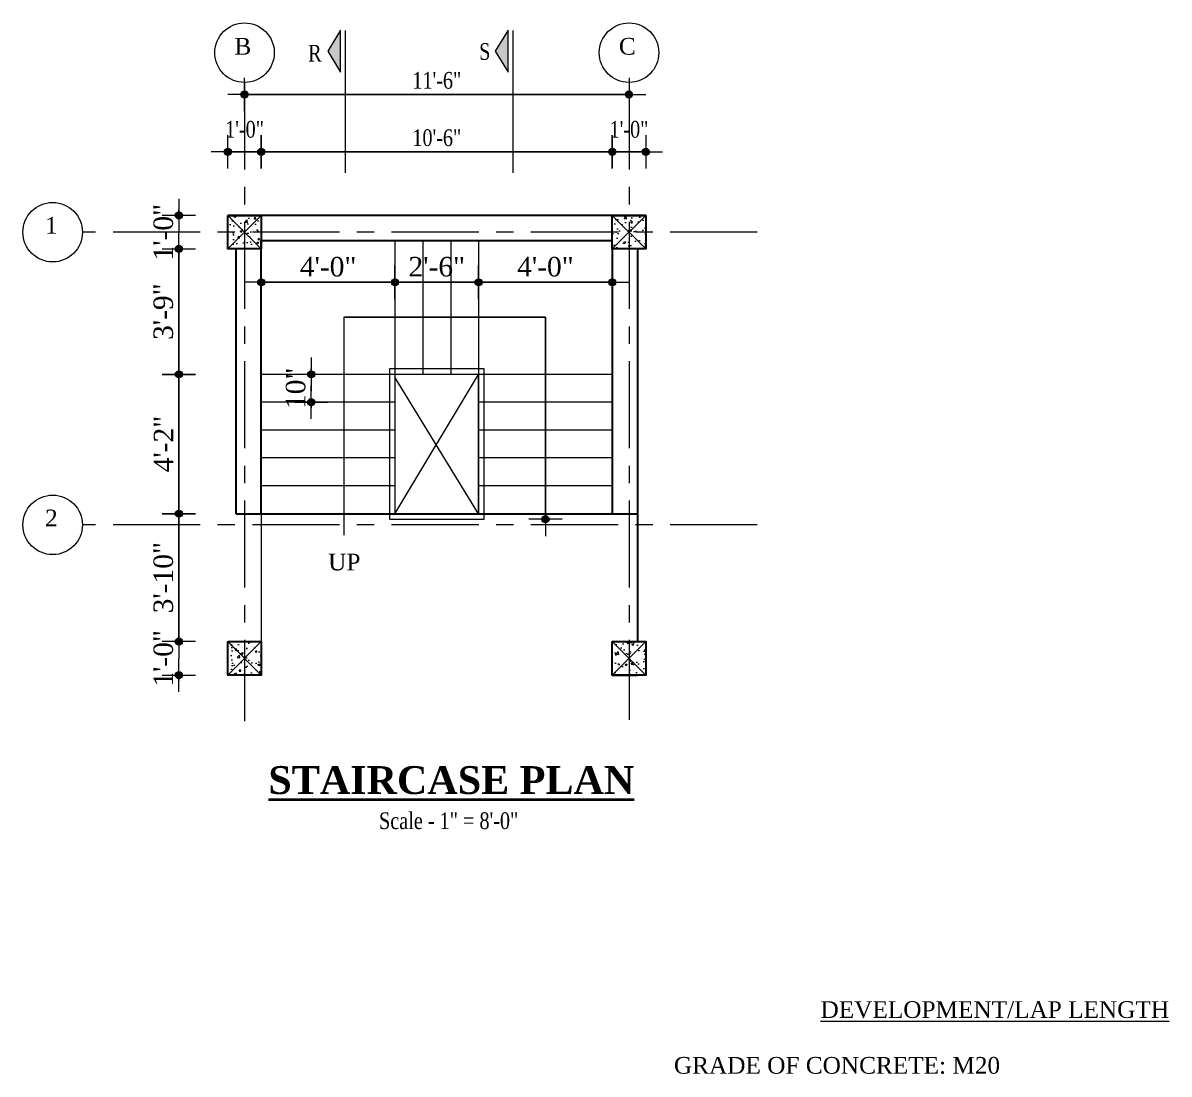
# Model space of a CAD drawing. Header units: feet. Extents: x 28652 to 66086, y -6769 to -640.
# Drawn here: x 58081.1 to 58492.4, y -1022.2 to -645.1 of the extents above; entities that cross this region are included whole.
import ezdxf

# ---------------------------------------------------------------- set-up
doc = ezdxf.new("R2010")
doc.units = ezdxf.units.FT
doc.header["$LTSCALE"] = 50
doc.header["$MEASUREMENT"] = 0
doc.header["$PDMODE"] = 34
doc.linetypes.add('CENTERX2', pattern=[4, 2.5, -0.5, 0.5, -0.5])
doc.linetypes.add('DASHDOTX2', pattern=[2, 1, -0.5, 0, -0.5])
for name, color, linetype, lineweight in [('DIMENSION', 142, 'Continuous', 13), ('SES-CENTRE', 8, 'DASHDOTX2', 13), ('SES-DIMENSION', 142, 'Continuous', 13), ('SES-HACTH', 8, 'Continuous', 13), ('SES-Leader', 2, 'Continuous', 15), ('SES-REBARS', 1, 'Continuous', 40), ('SES-Staircase', 134, 'Continuous', 13), ('SES-TEXT', 3, 'Continuous', 20), ('SES-TitleText', 7, 'Continuous', 40), ('SES-Wall Plan', 6, 'Continuous', 30)]:
    doc.layers.add(name, color=color, linetype=linetype, lineweight=lineweight)
doc.styles.add('1.8 str', font='times.ttf', dxfattribs={"width": 0.8, "height": 6})
doc.styles.add('7 INCH', font='times.ttf', dxfattribs={"height": 7})
doc.styles.add('SES-ARAIL', font='times.ttf', dxfattribs={"height": 6})
doc.styles.add('SES-Title Text', font='times.ttf', dxfattribs={"height": 10})
doc.dimstyles.new('1.8 str', dxfattribs={"dimscale": 0, "dimtxt": 6, "dimasz": 1, "dimexe": 2, "dimexo": 9, "dimgap": 2, "dimtad": 1, "dimdec": 0, "dimzin": 3, "dimdsep": 46, "dimlunit": 4, "dimtxsty": '1.8 str', "dimblk": 'DIM', "dimcen": 3, "dimdle": 3, "dimse1": 1, "dimse2": 1, "dimclrd": 256, "dimclre": 256, "dimclrt": 256, "dimadec": 1, "dimazin": 2, "dimtfac": 1, "dimtdec": 0, "dimtofl": 0, "dimtmove": 2, "dimatfit": 3, "dimldrblk": 'DSAFSADF', "dimfxl": 2, "dimfrac": 2, "dimtolj": 2, "dimtzin": 0, "dimarcsym": 0})
doc.dimstyles.new('7 INCH', dxfattribs={"dimscale": 0, "dimtxt": 7, "dimasz": 1, "dimexe": 2, "dimexo": 9, "dimgap": 2, "dimtad": 1, "dimdec": 0, "dimzin": 3, "dimdsep": 46, "dimlunit": 4, "dimtxsty": '7 INCH', "dimblk": 'DIM', "dimcen": 3, "dimdle": 3, "dimse1": 1, "dimse2": 1, "dimclrd": 256, "dimclre": 256, "dimclrt": 7, "dimadec": 1, "dimazin": 2, "dimtfac": 1, "dimtdec": 0, "dimtix": 1, "dimtofl": 0, "dimtmove": 2, "dimatfit": 3, "dimldrblk": 'DIM', "dimfxl": 2, "dimfrac": 2, "dimtolj": 2, "dimtzin": 0, "dimarcsym": 0})

# ---------------------------------------------------------------- blocks, each defined once
blk = doc.blocks.new('c11')
at = {"layer": 'SES-HACTH', "linetype": 'ByBlock'}
h = blk.add_hatch(dxfattribs=at)
h.set_pattern_fill('AR-CONC', color=256)
h.set_pattern_definition([(50, (-20422.33, 19414.4167), (7.1726018, -0.6275213), [0.75, -8.25]), (355, (-20422.33, 19414.417), (-1.3875133, 7.5219213), [0.6, -6.6]), (100.451444, (-20421.732, 19414.3644), (5.7850885, 6.8943999), [0.637402, -7.0114211]), (46.1842, (-20422.33, 19416.417), (10.6724133, -1.6551928), [1.125, -12.375]), (96.635635, (-20421.441, 19416.279), (9.3466195, 9.741186), [0.9561034, -10.5171376]), (351.184164, (-20422.33, 19416.417), (9.3466195, 9.741186), [0.9, -9.9]), (21, (-20421.33, 19415.9167), (5.9690705, -4.0261889), [0.75, -8.25]), (326, (-20421.33, 19415.917), (2.4331533, 7.2515005), [0.6, -6.6]), (71.451445, (-20420.8325, 19415.581), (8.4022238, 3.2253115), [0.6374019, -7.0114211]), (37.5, (-20422.33, 19414.4167), (0.12159855, 3.32893854), [0, -6.52, 0, -6.7, 0, -6.625]), (7.5, (-20422.33, 19414.4167), (2.63069537, 3.9441171), [0, -3.82, 0, -6.37, 0, -2.525]), (327.5, (-20424.56, 19414.4167), (5.33822436, -0.22554872), [0, -2.5, 0, -7.8, 0, -10.35]), (317.5, (-20425.56, 19414.4167), (5.8318617, 1.0010498), [0, -3.25, 0, -5.18, 0, -7.35])])
h.paths.add_polyline_path([(-6, 6), (-6, -6), (6, -6), (6, 6)])
for p, q in [((-6, 6), (6, -6)), ((6, 6), (-6, -6))]:
    blk.add_line(p, q, dxfattribs=at)
at = {"layer": 'SES-Wall Plan', "linetype": 'ByBlock'}
blk.add_lwpolyline([(-6, 6), (6, 6), (6, -6), (-6, -6)], close=True, dxfattribs=at)
blk = doc.blocks.new('DIM')
at = {"layer": 'DIMENSION'}
h = blk.add_hatch(color=256, dxfattribs=at)
h.paths.add_polyline_path([(0, 1.28), (0, 0), (1.28, 0, 0.414214)])
h.paths.add_polyline_path([(1.28, 0), (0, 0), (0, -1.28, 0.414214)])
h.paths.add_polyline_path([(0, 0), (-1.28, 0, 0.414214), (0, -1.28)])
h.paths.add_polyline_path([(0, 1.28, 0.414214), (-1.28, 0), (0, 0)])
for p, q in [((0, 6), (0, -6)), ((-6, 0), (6, 0))]:
    blk.add_line(p, q, dxfattribs=at)
blk.add_circle((0, 0), 1.28, dxfattribs=at)
blk = doc.blocks.new('*D526')
at = {"layer": 'Defpoints', "color": 0, "linetype": 'ByBlock', "transparency": 16777216}
for p in [(58166.61, -691.37), (58154.61, -714.19), (58166.61, -714.19)]:
    blk.add_point(p, dxfattribs=at)
at = {"layer": 'SES-DIMENSION', "linetype": 'ByBlock', "lineweight": -2, "transparency": 16777216}
blk.add_line((58155.61, -691.37), (58165.61, -691.37), dxfattribs=at)
at = {"layer": 'SES-DIMENSION', "linetype": 'ByBlock', "lineweight": -2, "transparency": 16777216, "rotation": 180}
blk.add_blockref('DIM', (58154.61, -691.37), dxfattribs=at)
at = {"layer": 'SES-DIMENSION', "linetype": 'ByBlock', "lineweight": -2, "transparency": 16777216}
blk.add_blockref('DIM', (58166.61, -691.37), dxfattribs=at)
at = {"layer": 'SES-DIMENSION', "linetype": 'ByBlock', "transparency": 16777216, "insert": (58160.61, -683.32), "char_height": 6, "attachment_point": 5, "style": '1.8 str'}
blk.add_mtext('\\A2;1\'-0"', dxfattribs=at)
blk = doc.blocks.new('DSAFSADF')
at = {"layer": 'DIMENSION'}
blk.add_lwpolyline([(-0.5, 0, 0, 3, 0), (-5.5, 0, 0, 0, 0), (-0.5, 0, 0, 0, 0)], format="xyseb", dxfattribs=at)
blk = doc.blocks.new('*D527')
at = {"layer": 'Defpoints', "color": 0, "linetype": 'ByBlock', "transparency": 16777216}
for p in [(58292.61, -691.37), (58166.61, -714.19), (58292.61, -714.19)]:
    blk.add_point(p, dxfattribs=at)
at = {"layer": 'SES-DIMENSION', "linetype": 'ByBlock', "lineweight": -2, "transparency": 16777216}
blk.add_line((58167.61, -691.37), (58291.61, -691.37), dxfattribs=at)
at = {"layer": 'SES-DIMENSION', "linetype": 'ByBlock', "lineweight": -2, "transparency": 16777216, "rotation": 180}
blk.add_blockref('DIM', (58166.61, -691.37), dxfattribs=at)
at = {"layer": 'SES-DIMENSION', "linetype": 'ByBlock', "lineweight": -2, "transparency": 16777216}
blk.add_blockref('DIM', (58292.61, -691.37), dxfattribs=at)
at = {"layer": 'SES-DIMENSION', "linetype": 'ByBlock', "transparency": 16777216, "insert": (58229.61, -686.32), "char_height": 6, "attachment_point": 5, "style": '1.8 str'}
blk.add_mtext('\\A2;10\'-6"', dxfattribs=at)
blk = doc.blocks.new('*D528')
at = {"layer": 'Defpoints', "color": 0, "linetype": 'ByBlock', "transparency": 16777216}
for p in [(58304.61, -691.37), (58292.61, -714.19), (58304.61, -714.19)]:
    blk.add_point(p, dxfattribs=at)
at = {"layer": 'SES-DIMENSION', "linetype": 'ByBlock', "lineweight": -2, "transparency": 16777216}
blk.add_line((58293.61, -691.37), (58303.61, -691.37), dxfattribs=at)
at = {"layer": 'SES-DIMENSION', "linetype": 'ByBlock', "lineweight": -2, "transparency": 16777216, "rotation": 180}
blk.add_blockref('DIM', (58292.61, -691.37), dxfattribs=at)
at = {"layer": 'SES-DIMENSION', "linetype": 'ByBlock', "lineweight": -2, "transparency": 16777216}
blk.add_blockref('DIM', (58304.61, -691.37), dxfattribs=at)
at = {"layer": 'SES-DIMENSION', "linetype": 'ByBlock', "transparency": 16777216, "insert": (58298.61, -683.32), "char_height": 6, "attachment_point": 5, "style": '1.8 str'}
blk.add_mtext('\\A2;1\'-0"', dxfattribs=at)
blk = doc.blocks.new('*D529')
at = {"layer": 'Defpoints', "color": 0, "linetype": 'ByBlock', "transparency": 16777216}
for p in [(58298.61, -670.79), (58160.61, -714.19), (58298.61, -714.19)]:
    blk.add_point(p, dxfattribs=at)
at = {"layer": 'SES-DIMENSION', "linetype": 'ByBlock', "lineweight": -2, "transparency": 16777216}
blk.add_line((58161.61, -670.79), (58297.61, -670.79), dxfattribs=at)
at = {"layer": 'SES-DIMENSION', "linetype": 'ByBlock', "lineweight": -2, "transparency": 16777216, "rotation": 180}
blk.add_blockref('DIM', (58160.61, -670.79), dxfattribs=at)
at = {"layer": 'SES-DIMENSION', "linetype": 'ByBlock', "lineweight": -2, "transparency": 16777216}
blk.add_blockref('DIM', (58298.61, -670.79), dxfattribs=at)
at = {"layer": 'SES-DIMENSION', "linetype": 'ByBlock', "transparency": 16777216, "insert": (58229.61, -665.74), "char_height": 6, "attachment_point": 5, "style": '1.8 str'}
blk.add_mtext('\\A2;11\'-6"', dxfattribs=at)
blk = doc.blocks.new('*D530')
at = {"layer": 'Defpoints', "color": 0, "linetype": 'ByBlock', "transparency": 16777216}
for p in [(58137.03, -867.08), (58154.61, -867.08), (58154.61, -879.08)]:
    blk.add_point(p, dxfattribs=at)
at = {"layer": 'SES-DIMENSION', "linetype": 'ByBlock', "lineweight": -2, "transparency": 16777216}
for p, q in [((58137.03, -866.08), (58137.03, -865.08)), ((58137.03, -880.08), (58137.03, -881.08))]:
    blk.add_line(p, q, dxfattribs=at)
for p, rotation in [((58137.03, -867.08), 270), ((58137.03, -879.08), 90)]:
    blk.add_blockref('DIM', p, dxfattribs=dict(at, rotation=rotation))
at = {"layer": 'SES-DIMENSION', "color": 7, "linetype": 'ByBlock', "transparency": 16777216, "insert": (58131.47, -873.08), "char_height": 7, "attachment_point": 5, "rotation": 90, "style": '7 INCH'}
blk.add_mtext('\\A2;1\'-0"', dxfattribs=at)
blk = doc.blocks.new('*D531')
at = {"layer": 'Defpoints', "color": 0, "linetype": 'ByBlock', "transparency": 16777216}
for p in [(58137.03, -821.19), (58157.61, -821.19), (58154.61, -867.08)]:
    blk.add_point(p, dxfattribs=at)
at = {"layer": 'SES-DIMENSION', "linetype": 'ByBlock', "lineweight": -2, "transparency": 16777216}
blk.add_line((58137.03, -866.08), (58137.03, -822.19), dxfattribs=at)
for p, rotation in [((58137.03, -821.19), 90), ((58137.03, -867.08), 270)]:
    blk.add_blockref('DIM', p, dxfattribs=dict(at, rotation=rotation))
at = {"layer": 'SES-DIMENSION', "color": 7, "linetype": 'ByBlock', "transparency": 16777216, "insert": (58131.47, -844.14), "char_height": 7, "attachment_point": 5, "rotation": 90, "style": '7 INCH'}
blk.add_mtext('\\A2;3\'-10"', dxfattribs=at)
blk = doc.blocks.new('*D532')
at = {"layer": 'Defpoints', "color": 0, "linetype": 'ByBlock', "transparency": 16777216}
for p in [(58137.03, -771.19), (58166.61, -771.19), (58157.61, -821.19)]:
    blk.add_point(p, dxfattribs=at)
at = {"layer": 'SES-DIMENSION', "linetype": 'ByBlock', "lineweight": -2, "transparency": 16777216}
blk.add_line((58137.03, -820.19), (58137.03, -772.19), dxfattribs=at)
for p, rotation in [((58137.03, -771.19), 90), ((58137.03, -821.19), 270)]:
    blk.add_blockref('DIM', p, dxfattribs=dict(at, rotation=rotation))
at = {"layer": 'SES-DIMENSION', "color": 7, "linetype": 'ByBlock', "transparency": 16777216, "insert": (58131.53, -796.19), "char_height": 7, "attachment_point": 5, "rotation": 90, "style": '7 INCH'}
blk.add_mtext('\\A2;4\'-2"', dxfattribs=at)
blk = doc.blocks.new('*D533')
at = {"layer": 'Defpoints', "color": 0, "linetype": 'ByBlock', "transparency": 16777216}
for p in [(58137.03, -726.19), (58154.61, -726.19), (58166.61, -771.19)]:
    blk.add_point(p, dxfattribs=at)
at = {"layer": 'SES-DIMENSION', "linetype": 'ByBlock', "lineweight": -2, "transparency": 16777216}
blk.add_line((58137.03, -770.19), (58137.03, -727.19), dxfattribs=at)
for p, rotation in [((58137.03, -726.19), 90), ((58137.03, -771.19), 270)]:
    blk.add_blockref('DIM', p, dxfattribs=dict(at, rotation=rotation))
at = {"layer": 'SES-DIMENSION', "color": 7, "linetype": 'ByBlock', "transparency": 16777216, "insert": (58131.46, -748.69), "char_height": 7, "attachment_point": 5, "rotation": 90, "style": '7 INCH'}
blk.add_mtext('\\A2;3\'-9"', dxfattribs=at)
blk = doc.blocks.new('*D534')
at = {"layer": 'Defpoints', "color": 0, "linetype": 'ByBlock', "transparency": 16777216}
for p in [(58137.03, -714.19), (58154.61, -714.19), (58154.61, -726.19)]:
    blk.add_point(p, dxfattribs=at)
at = {"layer": 'SES-DIMENSION', "linetype": 'ByBlock', "lineweight": -2, "transparency": 16777216}
for p, q in [((58137.03, -713.19), (58137.03, -712.19)), ((58137.03, -727.19), (58137.03, -728.19))]:
    blk.add_line(p, q, dxfattribs=at)
for p, rotation in [((58137.03, -714.19), 270), ((58137.03, -726.19), 90)]:
    blk.add_blockref('DIM', p, dxfattribs=dict(at, rotation=rotation))
at = {"layer": 'SES-DIMENSION', "color": 7, "linetype": 'ByBlock', "transparency": 16777216, "insert": (58131.47, -720.19), "char_height": 7, "attachment_point": 5, "rotation": 90, "style": '7 INCH'}
blk.add_mtext('\\A2;1\'-0"', dxfattribs=at)
blk = doc.blocks.new('*D535')
at = {"layer": 'Defpoints', "color": 0, "linetype": 'ByBlock', "transparency": 16777216}
for p in [(58184.54, -771.19), (58184.54, -781.19), (58184.54, -781.19)]:
    blk.add_point(p, dxfattribs=at)
at = {"layer": 'SES-DIMENSION', "linetype": 'ByBlock', "lineweight": -2, "transparency": 16777216}
for p, q in [((58184.54, -770.19), (58184.54, -769.19)), ((58184.54, -782.19), (58184.54, -783.19))]:
    blk.add_line(p, q, dxfattribs=at)
for p, rotation in [((58184.54, -771.19), 270), ((58184.54, -781.19), 90)]:
    blk.add_blockref('DIM', p, dxfattribs=dict(at, rotation=rotation))
at = {"layer": 'SES-DIMENSION', "color": 7, "linetype": 'ByBlock', "transparency": 16777216, "insert": (58178.98, -776.19), "char_height": 7, "attachment_point": 5, "rotation": 90, "style": '7 INCH'}
blk.add_mtext('\\A2;10"', dxfattribs=at)
blk = doc.blocks.new('*D536')
at = {"layer": 'Defpoints', "color": 0, "linetype": 'ByBlock', "transparency": 16777216}
for p in [(58214.61, -723.19), (58166.61, -726.19), (58214.61, -738.17)]:
    blk.add_point(p, dxfattribs=at)
at = {"layer": 'SES-DIMENSION', "linetype": 'ByBlock', "lineweight": -2, "transparency": 16777216}
blk.add_line((58167.61, -738.17), (58213.61, -738.17), dxfattribs=at)
at = {"layer": 'SES-DIMENSION', "linetype": 'ByBlock', "lineweight": -2, "transparency": 16777216, "rotation": 180}
blk.add_blockref('DIM', (58166.61, -738.17), dxfattribs=at)
at = {"layer": 'SES-DIMENSION', "linetype": 'ByBlock', "lineweight": -2, "transparency": 16777216}
blk.add_blockref('DIM', (58214.61, -738.17), dxfattribs=at)
at = {"layer": 'SES-DIMENSION', "color": 7, "linetype": 'ByBlock', "transparency": 16777216, "insert": (58190.61, -732.61), "char_height": 7, "attachment_point": 5, "style": '7 INCH'}
blk.add_mtext('\\A2;4\'-0"', dxfattribs=at)
blk = doc.blocks.new('*D537')
at = {"layer": 'Defpoints', "color": 0, "linetype": 'ByBlock', "transparency": 16777216}
for p in [(58214.61, -723.19), (58244.61, -738.17), (58244.61, -769.19)]:
    blk.add_point(p, dxfattribs=at)
at = {"layer": 'SES-DIMENSION', "linetype": 'ByBlock', "lineweight": -2, "transparency": 16777216}
blk.add_line((58215.61, -738.17), (58243.61, -738.17), dxfattribs=at)
at = {"layer": 'SES-DIMENSION', "linetype": 'ByBlock', "lineweight": -2, "transparency": 16777216, "rotation": 180}
blk.add_blockref('DIM', (58214.61, -738.17), dxfattribs=at)
at = {"layer": 'SES-DIMENSION', "linetype": 'ByBlock', "lineweight": -2, "transparency": 16777216}
blk.add_blockref('DIM', (58244.61, -738.17), dxfattribs=at)
at = {"layer": 'SES-DIMENSION', "color": 7, "linetype": 'ByBlock', "transparency": 16777216, "insert": (58229.61, -732.61), "char_height": 7, "attachment_point": 5, "style": '7 INCH'}
blk.add_mtext('\\A2;2\'-6"', dxfattribs=at)
blk = doc.blocks.new('*D538')
at = {"layer": 'Defpoints', "color": 0, "linetype": 'ByBlock', "transparency": 16777216}
for p in [(58292.61, -726.19), (58292.61, -738.17), (58244.61, -769.19)]:
    blk.add_point(p, dxfattribs=at)
at = {"layer": 'SES-DIMENSION', "linetype": 'ByBlock', "lineweight": -2, "transparency": 16777216}
blk.add_line((58245.61, -738.17), (58291.61, -738.17), dxfattribs=at)
at = {"layer": 'SES-DIMENSION', "linetype": 'ByBlock', "lineweight": -2, "transparency": 16777216, "rotation": 180}
blk.add_blockref('DIM', (58244.61, -738.17), dxfattribs=at)
at = {"layer": 'SES-DIMENSION', "linetype": 'ByBlock', "lineweight": -2, "transparency": 16777216}
blk.add_blockref('DIM', (58292.61, -738.17), dxfattribs=at)
at = {"layer": 'SES-DIMENSION', "color": 7, "linetype": 'ByBlock', "transparency": 16777216, "insert": (58268.61, -732.61), "char_height": 7, "attachment_point": 5, "style": '7 INCH'}
blk.add_mtext('\\A2;4\'-0"', dxfattribs=at)

msp = doc.modelspace()

# ---------------------------------------------------------------- hatches: boundary and pattern name
at = {"layer": 'SES-TEXT', "ltscale": 10}
for points in [[(58195.07, -647.72), (58195.07, -662.72), (58190.45, -655.22)], [(58255.17, -647.72), (58255.17, -662.72), (58250.55, -655.22)]]:
    msp.add_hatch(color=256, dxfattribs=at).paths.add_polyline_path(points)

# ---------------------------------------------------------------- linework, layer by layer
at = {"layer": 'SES-CENTRE', "color": 8, "linetype": 'CENTERX2', "ltscale": 0.25}
for p, q in [((58160.61, -666.47), (58160.61, -895.65)), ((58298.61, -666.47), (58298.61, -895.2)), ((58344.66, -720.19), (58102.42, -720.19)), ((58344.66, -825.19), (58102.42, -825.19))]:
    msp.add_line(p, q, dxfattribs=at)
at = {"layer": 'SES-DIMENSION', "ltscale": 10}
for p, q in [((58196.78, -647.82), (58196.78, -698.9)), ((58256.88, -647.82), (58256.88, -698.9))]:
    msp.add_line(p, q, dxfattribs=at)
at = {"layer": 'SES-DIMENSION', "linetype": 'ByBlock'}
msp.add_line((58166.61, -821.19), (58166.61, -867.08), dxfattribs=at)
at = {"layer": 'SES-Leader', "linetype": 'ByBlock'}
msp.add_lwpolyline([(58196.27, -750.7), (58196.27, -828.85)], dxfattribs=at)
at = {"layer": 'SES-Leader'}
for centre in [(58160.61, -655.79), (58298.61, -655.79), (58091.74, -720.19), (58091.74, -825.19)]:
    msp.add_circle(centre, 10.68, dxfattribs=at)
at = {"layer": 'SES-Staircase', "linetype": 'ByBlock'}
for p, q in [((58214.61, -723.19), (58214.61, -821.19)), ((58224.61, -723.19), (58224.61, -771.19)), ((58234.61, -723.19), (58234.61, -771.19)), ((58244.61, -723.19), (58244.61, -821.19)), ((58292.61, -771.19), (58166.61, -771.19)), ((58214.61, -821.19), (58244.61, -771.19)), ((58244.61, -821.19), (58214.61, -772.19)), ((58214.61, -781.19), (58166.61, -781.19)), ((58292.61, -781.19), (58244.61, -781.19)), ((58214.61, -791.19), (58166.61, -791.19)), ((58292.61, -791.19), (58244.61, -791.19)), ((58214.61, -801.19), (58166.61, -801.19)), ((58292.61, -801.19), (58244.61, -801.19)), ((58214.61, -811.19), (58166.61, -811.19)), ((58292.61, -811.19), (58244.61, -811.19))]:
    msp.add_line(p, q, dxfattribs=at)
for points in [[(58212.61, -823.19), (58246.61, -823.19), (58246.61, -769.19), (58212.61, -769.19)], [(58214.61, -821.19), (58244.61, -821.19), (58244.61, -771.19), (58214.61, -771.19)]]:
    msp.add_lwpolyline(points, close=True, dxfattribs=at)
at = {"layer": 'SES-TEXT', "ltscale": 10}
for points in [[(58195.07, -662.72), (58195.07, -647.72), (58190.45, -655.22), (58195.07, -662.72)], [(58255.17, -662.72), (58255.17, -647.72), (58250.55, -655.22), (58255.17, -662.72)]]:
    msp.add_lwpolyline(points, dxfattribs=at)
at = {"layer": 'SES-Wall Plan', "color": 6, "linetype": 'ByBlock'}
for p, q in [((58166.61, -821.19), (58166.61, -723.19)), ((58157.61, -821.19), (58157.61, -726.19)), ((58157.61, -821.19), (58292.61, -821.19)), ((58292.61, -876.08), (58292.61, -867.08)), ((58292.61, -879.08), (58301.61, -879.08))]:
    msp.add_line(p, q, dxfattribs=at)
at = {"layer": 'SES-Wall Plan', "linetype": 'ByBlock'}
for p, q in [((58292.61, -726.19), (58292.61, -821.19)), ((58301.61, -726.19), (58301.61, -867.08)), ((58292.61, -821.19), (58301.61, -821.19))]:
    msp.add_line(p, q, dxfattribs=at)
at = {"layer": 'SES-Wall Plan', "color": 6, "linetype": 'ByBlock'}
for points in [[(58304.61, -714.19), (58154.61, -714.19)], [(58166.61, -723.19), (58292.61, -723.19)]]:
    msp.add_lwpolyline(points, dxfattribs=at)

# ---------------------------------------------------------------- block references
at = {"layer": 'SES-REBARS', "linetype": 'ByBlock'}
for p in [(58160.61, -720.19), (58298.61, -720.19), (58160.61, -873.08), (58298.61, -873.08)]:
    msp.add_blockref('c11', p, dxfattribs=at)

# ---------------------------------------------------------------- texts
at = {"layer": 'SES-TEXT', "ltscale": 10, "style": 'SES-ARAIL', "width": 0.8}
for s, p in [('R', (58183.44, -658.97)), ('S', (58244.81, -658.36))]:
    msp.add_text(s, height=6, rotation=360, dxfattribs=at).set_placement(p)
at = {"layer": 'SES-TEXT', "ltscale": 2, "style": 'SES-ARAIL'}
msp.add_text('UP', height=6, dxfattribs=at).set_placement((58190.62, -841.53))
at = {"layer": 'SES-TEXT', "lineweight": 30, "char_height": 6, "width": 17.5966, "attachment_point": 2, "style": 'SES-ARAIL'}
for s, insert in [('B', (58160, -650.49)), ('C', (58298, -650.49)), ('1', (58091.27, -714.72)), ('2', (58091.27, -819.72))]:
    msp.add_mtext(s, dxfattribs=dict(at, insert=insert))
at = {"layer": 'SES-TEXT', "color": 3, "insert": (58314.73, -996.1), "char_height": 6, "width": 230.3432, "attachment_point": 1, "style": 'SES-ARAIL'}
msp.add_mtext('\\pxqc;{\\LDEVELOPMENT/LAP LENGTH\\P}\\P\\pq*;GRADE OF CONCRETE: M20', dxfattribs=at)
at = {"layer": 'SES-TitleText', "ltscale": 10, "style": 'SES-ARAIL', "width": 0.8}
msp.add_text('Scale - 1" = 8\'-0"', height=6, dxfattribs=at).set_placement((58208.89, -934.34))
at = {"layer": 'SES-TitleText', "insert": (58169.15, -911.75), "char_height": 10, "width": 341.4927, "attachment_point": 1, "style": 'SES-Title Text'}
msp.add_mtext('{\\fTimes New Roman|b1|i0|c0|p18;\\LSTAIRCASE PLAN}', dxfattribs=at)

# ---------------------------------------------------------------- dimensions: what is measured, and where the dimension line sits
at = {"layer": 'SES-DIMENSION', "linetype": 'ByBlock'}
for base, p1, p2, dimstyle, picture, middle in [((58298.61, -670.79), (58160.61, -714.19), (58298.61, -714.19), '1.8 str', '*D529', (58229.61, -665.74)), ((58166.61, -691.37), (58154.61, -714.19), (58166.61, -714.19), '1.8 str', '*D526', (58160.61, -683.32)), ((58292.61, -691.37), (58166.61, -714.19), (58292.61, -714.19), '1.8 str', '*D527', (58229.61, -686.32)), ((58304.61, -691.37), (58292.61, -714.19), (58304.61, -714.19), '1.8 str', '*D528', (58298.61, -683.32)), ((58214.61, -738.17), (58166.61, -726.19), (58214.61, -723.19), '7 INCH', '*D536', (58190.61, -732.61)), ((58244.61, -738.17), (58214.61, -723.19), (58244.61, -769.19), '7 INCH', '*D537', (58229.61, -732.61)), ((58292.61, -738.17), (58244.61, -769.19), (58292.61, -726.19), '7 INCH', '*D538', (58268.61, -732.61))]:
    dim = msp.add_linear_dim(base=base, p1=p1, p2=p2, dimstyle=dimstyle, override={"dimscale": 1}, dxfattribs=at)
    dim.commit()
    dim.dimension.update_dxf_attribs({"geometry": picture, "text_midpoint": middle})
for base, p1, p2, picture, middle in [((58137.03, -714.19), (58154.61, -726.19), (58154.61, -714.19), '*D534', (58131.47, -720.19)), ((58137.03, -726.19), (58166.61, -771.19), (58154.61, -726.19), '*D533', (58131.46, -748.69)), ((58137.03, -771.19), (58157.61, -821.19), (58166.61, -771.19), '*D532', (58131.53, -796.19)), ((58184.54, -781.19), (58184.54, -771.19), (58184.54, -781.19), '*D535', (58178.98, -776.19)), ((58137.03, -821.19), (58154.61, -867.08), (58157.61, -821.19), '*D531', (58131.47, -844.14)), ((58137.03, -867.08), (58154.61, -879.08), (58154.61, -867.08), '*D530', (58131.47, -873.08))]:
    dim = msp.add_linear_dim(base=base, p1=p1, p2=p2, angle=90, dimstyle='7 INCH', override={"dimscale": 1}, dxfattribs=at)
    dim.commit()
    dim.dimension.update_dxf_attribs({"geometry": picture, "text_midpoint": middle})

# ---------------------------------------------------------------- leaders
at = {"layer": 'SES-Leader', "linetype": 'ByBlock'}
msp.add_leader([(58268.61, -823.19), (58268.61, -750.7), (58196.27, -750.7)], dimstyle='7 INCH', override={"dimscale": 1, "dimtad": 0}, dxfattribs=at)

doc.saveas('drawing.dxf')
